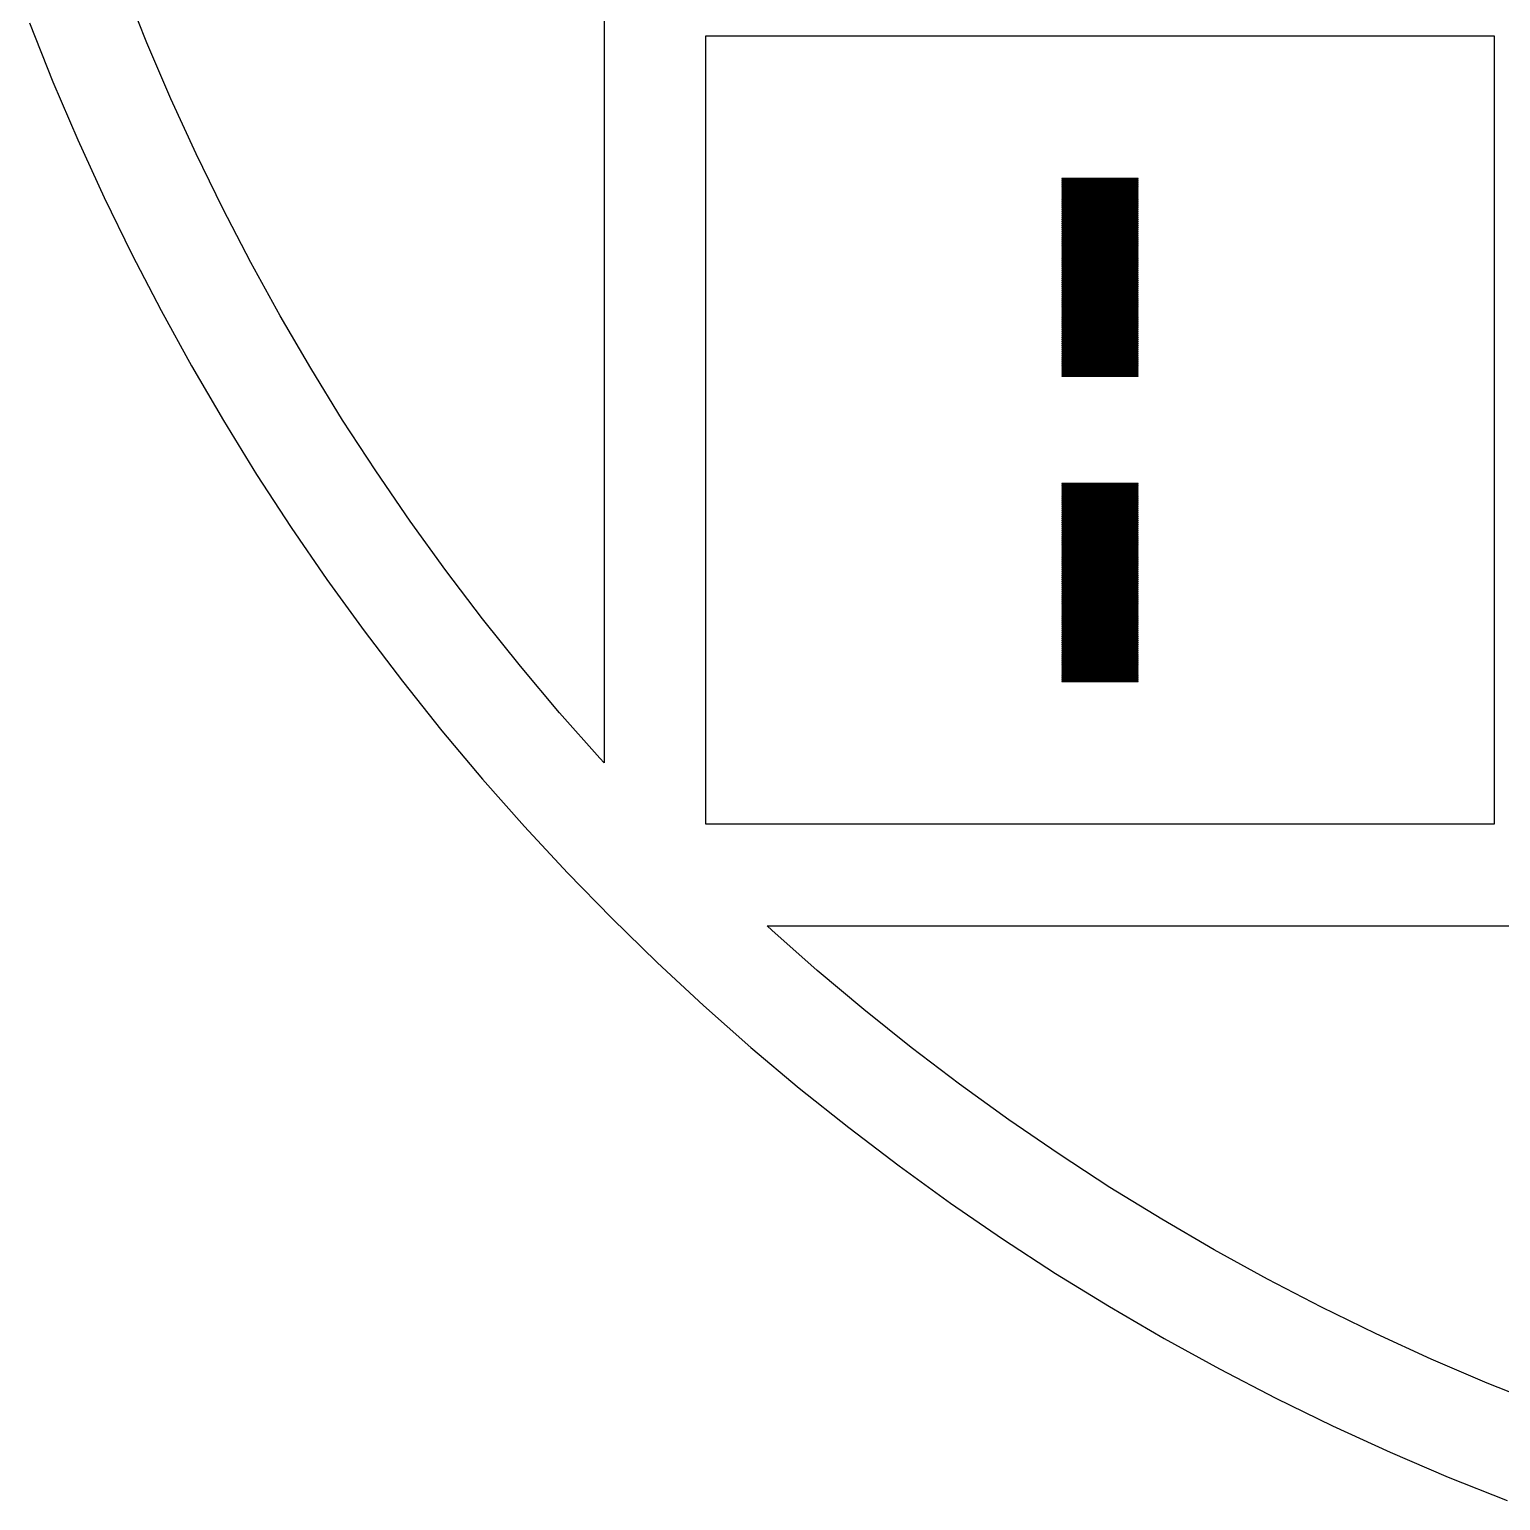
# Model space of a CAD drawing. Extents: x -18 to 83, y -18 to 83.
# Drawn here: x -15.05 to 13.88, y -15.05 to 13.88 of the extents above; entities that cross this region are included whole.
import ezdxf

# ---------------------------------------------------------------- set-up
doc = ezdxf.new("R2010")
doc.units = 0

msp = doc.modelspace()

# ---------------------------------------------------------------- linework, layer by layer
for p, q in [((-3.75, 65.0457), (-3.75, -0.54568)), ((-12.7429, 13.6133), (-13.1867, 14.7231)), ((-15.0527, 14.0033), (-14.5907, 12.8479)), ((-12.272, 12.5147), (-12.7429, 13.6133)), ((-1.75, -1.75), (-1.75, 13.75)), ((-1.75, 13.75), (13.75, 13.75)), ((13.75, 13.75), (13.75, -1.75)), ((-14.5907, 12.8479), (-14.1004, 11.7043)), ((-11.7743, 11.4281), (-12.272, 12.5147)), ((-14.1004, 11.7043), (-13.5822, 10.573)), ((-11.25, 10.3539), (-11.7743, 11.4281)), ((6.75, 10.945), (5.25, 10.945)), ((5.25, 10.945), (5.25, 10.935)), ((5.25, 10.935), (6.75, 10.935)), ((6.75, 10.905), (5.25, 10.905)), ((5.25, 10.905), (5.25, 10.895)), ((5.25, 10.895), (6.75, 10.895)), ((6.75, 10.865), (5.25, 10.865)), ((5.25, 10.865), (5.25, 10.855)), ((5.25, 10.855), (6.75, 10.855)), ((6.75, 10.825), (5.25, 10.825)), ((5.25, 10.825), (5.25, 10.815)), ((5.25, 10.815), (6.75, 10.815)), ((6.75, 10.785), (5.25, 10.785)), ((5.25, 10.785), (5.25, 10.775)), ((5.25, 10.775), (6.75, 10.775)), ((6.75, 10.745), (5.25, 10.745)), ((5.25, 10.745), (5.25, 10.735)), ((5.25, 10.735), (6.75, 10.735)), ((6.75, 10.705), (5.25, 10.705)), ((5.25, 10.705), (5.25, 10.695)), ((6.75, 10.935), (6.75, 10.945)), ((6.75, 10.895), (6.75, 10.905)), ((6.75, 10.855), (6.75, 10.865)), ((6.75, 10.815), (6.75, 10.825)), ((6.75, 10.775), (6.75, 10.785)), ((6.75, 10.735), (6.75, 10.745)), ((6.75, 10.695), (6.75, 10.705)), ((-13.5822, 10.573), (-13.0365, 9.4547)), ((5.25, 10.695), (6.75, 10.695)), ((6.75, 10.665), (5.25, 10.665)), ((5.25, 10.665), (5.25, 10.655)), ((5.25, 10.655), (6.75, 10.655)), ((6.75, 10.625), (5.25, 10.625)), ((5.25, 10.625), (5.25, 10.615)), ((5.25, 10.615), (6.75, 10.615)), ((6.75, 10.585), (5.25, 10.585)), ((5.25, 10.585), (5.25, 10.575)), ((5.25, 10.575), (6.75, 10.575)), ((6.75, 10.545), (5.25, 10.545)), ((5.25, 10.545), (5.25, 10.535)), ((5.25, 10.535), (6.75, 10.535)), ((6.75, 10.505), (5.25, 10.505)), ((5.25, 10.505), (5.25, 10.495)), ((5.25, 10.495), (6.75, 10.495)), ((6.75, 10.465), (5.25, 10.465)), ((5.25, 10.465), (5.25, 10.455)), ((5.25, 10.455), (6.75, 10.455)), ((6.75, 10.425), (5.25, 10.425)), ((5.25, 10.425), (5.25, 10.415)), ((5.25, 10.415), (6.75, 10.415)), ((6.75, 10.655), (6.75, 10.665)), ((6.75, 10.615), (6.75, 10.625)), ((6.75, 10.575), (6.75, 10.585)), ((6.75, 10.535), (6.75, 10.545)), ((6.75, 10.495), (6.75, 10.505)), ((6.75, 10.455), (6.75, 10.465)), ((6.75, 10.415), (6.75, 10.425)), ((-10.6996, 9.29297), (-11.25, 10.3539)), ((6.75, 10.385), (5.25, 10.385)), ((5.25, 10.385), (5.25, 10.375)), ((5.25, 10.375), (6.75, 10.375)), ((6.75, 10.345), (5.25, 10.345)), ((5.25, 10.345), (5.25, 10.335)), ((5.25, 10.335), (6.75, 10.335)), ((6.75, 10.305), (5.25, 10.305)), ((5.25, 10.305), (5.25, 10.295)), ((5.25, 10.295), (6.75, 10.295)), ((6.75, 10.265), (5.25, 10.265)), ((5.25, 10.265), (5.25, 10.255)), ((5.25, 10.255), (6.75, 10.255)), ((6.75, 10.225), (5.25, 10.225)), ((5.25, 10.225), (5.25, 10.215)), ((5.25, 10.215), (6.75, 10.215)), ((6.75, 10.185), (5.25, 10.185)), ((5.25, 10.185), (5.25, 10.175)), ((5.25, 10.175), (6.75, 10.175)), ((6.75, 10.145), (5.25, 10.145)), ((5.25, 10.145), (5.25, 10.135)), ((5.25, 10.135), (6.75, 10.135)), ((6.75, 10.375), (6.75, 10.385)), ((6.75, 10.335), (6.75, 10.345)), ((6.75, 10.295), (6.75, 10.305)), ((6.75, 10.255), (6.75, 10.265)), ((6.75, 10.215), (6.75, 10.225)), ((6.75, 10.175), (6.75, 10.185)), ((6.75, 10.135), (6.75, 10.145)), ((6.75, 10.105), (5.25, 10.105)), ((5.25, 10.105), (5.25, 10.095)), ((5.25, 10.095), (6.75, 10.095)), ((6.75, 10.065), (5.25, 10.065)), ((5.25, 10.065), (5.25, 10.055)), ((5.25, 10.055), (6.75, 10.055)), ((6.75, 10.025), (5.25, 10.025)), ((5.25, 10.025), (5.25, 10.015)), ((5.25, 10.015), (6.75, 10.015)), ((6.75, 9.98499), (5.25, 9.98499)), ((5.25, 9.98499), (5.25, 9.97499)), ((5.25, 9.97499), (6.75, 9.97499)), ((6.75, 9.94499), (5.25, 9.94499)), ((5.25, 9.94499), (5.25, 9.935)), ((5.25, 9.935), (6.75, 9.935)), ((6.75, 9.905), (5.25, 9.905)), ((5.25, 9.905), (5.25, 9.89499)), ((5.25, 9.89499), (6.75, 9.89499)), ((6.75, 9.86499), (5.25, 9.86499)), ((5.25, 9.86499), (5.25, 9.855)), ((5.25, 9.855), (6.75, 9.855)), ((6.75, 10.095), (6.75, 10.105)), ((6.75, 10.055), (6.75, 10.065)), ((6.75, 10.015), (6.75, 10.025)), ((6.75, 9.97499), (6.75, 9.98499)), ((6.75, 9.935), (6.75, 9.94499)), ((6.75, 9.89499), (6.75, 9.905)), ((6.75, 9.855), (6.75, 9.86499)), ((6.75, 9.825), (5.25, 9.825)), ((5.25, 9.825), (5.25, 9.81499)), ((5.25, 9.81499), (6.75, 9.81499)), ((6.75, 9.78499), (5.25, 9.78499)), ((5.25, 9.78499), (5.25, 9.77499)), ((5.25, 9.77499), (6.75, 9.77499)), ((6.75, 9.745), (5.25, 9.745)), ((5.25, 9.745), (5.25, 9.73499)), ((5.25, 9.73499), (6.75, 9.73499)), ((6.75, 9.70499), (5.25, 9.70499)), ((5.25, 9.70499), (5.25, 9.69499)), ((5.25, 9.69499), (6.75, 9.69499)), ((6.75, 9.66499), (5.25, 9.66499)), ((5.25, 9.66499), (5.25, 9.655)), ((5.25, 9.655), (6.75, 9.655)), ((6.75, 9.625), (5.25, 9.625)), ((5.25, 9.625), (5.25, 9.61499)), ((5.25, 9.61499), (6.75, 9.61499)), ((6.75, 9.58499), (5.25, 9.58499)), ((5.25, 9.58499), (5.25, 9.575)), ((5.25, 9.575), (6.75, 9.575)), ((6.75, 9.81499), (6.75, 9.825)), ((6.75, 9.77499), (6.75, 9.78499)), ((6.75, 9.73499), (6.75, 9.745)), ((6.75, 9.69499), (6.75, 9.70499)), ((6.75, 9.655), (6.75, 9.66499)), ((6.75, 9.61499), (6.75, 9.625)), ((6.75, 9.575), (6.75, 9.58499)), ((-13.0365, 9.4547), (-12.4634, 8.35017)), ((-10.1232, 8.24585), (-10.6996, 9.29297)), ((6.75, 9.545), (5.25, 9.545)), ((5.25, 9.545), (5.25, 9.53499)), ((5.25, 9.53499), (6.75, 9.53499)), ((6.75, 9.50499), (5.25, 9.50499)), ((5.25, 9.50499), (5.25, 9.495)), ((5.25, 9.495), (6.75, 9.495)), ((6.75, 9.465), (5.25, 9.465)), ((5.25, 9.465), (5.25, 9.45499)), ((5.25, 9.45499), (6.75, 9.45499)), ((6.75, 9.42499), (5.25, 9.42499)), ((5.25, 9.42499), (5.25, 9.41499)), ((5.25, 9.41499), (6.75, 9.41499)), ((6.75, 9.38499), (5.25, 9.38499)), ((5.25, 9.38499), (5.25, 9.375)), ((5.25, 9.375), (6.75, 9.375)), ((6.75, 9.34499), (5.25, 9.34499)), ((5.25, 9.34499), (5.25, 9.33499)), ((5.25, 9.33499), (6.75, 9.33499)), ((6.75, 9.30499), (5.25, 9.30499)), ((5.25, 9.30499), (5.25, 9.295)), ((5.25, 9.295), (6.75, 9.295)), ((6.75, 9.265), (5.25, 9.265)), ((5.25, 9.265), (5.25, 9.25499)), ((6.75, 9.53499), (6.75, 9.545)), ((6.75, 9.495), (6.75, 9.50499)), ((6.75, 9.45499), (6.75, 9.465)), ((6.75, 9.41499), (6.75, 9.42499)), ((6.75, 9.375), (6.75, 9.38499)), ((6.75, 9.33499), (6.75, 9.34499)), ((6.75, 9.295), (6.75, 9.30499)), ((6.75, 9.25499), (6.75, 9.265)), ((5.25, 9.25499), (6.75, 9.25499)), ((6.75, 9.22499), (5.25, 9.22499)), ((5.25, 9.22499), (5.25, 9.215)), ((5.25, 9.215), (6.75, 9.215)), ((6.75, 9.185), (5.25, 9.185)), ((5.25, 9.185), (5.25, 9.17499)), ((5.25, 9.17499), (6.75, 9.17499)), ((6.75, 9.14499), (5.25, 9.14499)), ((5.25, 9.14499), (5.25, 9.13499)), ((5.25, 9.13499), (6.75, 9.13499)), ((6.75, 9.105), (5.25, 9.105)), ((5.25, 9.105), (5.25, 9.09499)), ((5.25, 9.09499), (6.75, 9.09499)), ((6.75, 9.06499), (5.25, 9.06499)), ((5.25, 9.06499), (5.25, 9.05499)), ((5.25, 9.05499), (6.75, 9.05499)), ((6.75, 9.02499), (5.25, 9.02499)), ((5.25, 9.02499), (5.25, 9.015)), ((5.25, 9.015), (6.75, 9.015)), ((6.75, 8.985), (5.25, 8.985)), ((5.25, 8.985), (5.25, 8.97501)), ((5.25, 8.97501), (6.75, 8.97501)), ((6.75, 9.215), (6.75, 9.22499)), ((6.75, 9.17499), (6.75, 9.185)), ((6.75, 9.13499), (6.75, 9.14499)), ((6.75, 9.09499), (6.75, 9.105)), ((6.75, 9.05499), (6.75, 9.06499)), ((6.75, 9.015), (6.75, 9.02499)), ((6.75, 8.97501), (6.75, 8.985)), ((6.75, 8.94501), (5.25, 8.94501)), ((5.25, 8.94501), (5.25, 8.93501)), ((5.25, 8.93501), (6.75, 8.93501)), ((6.75, 8.90501), (5.25, 8.90501)), ((5.25, 8.90501), (5.25, 8.895)), ((5.25, 8.895), (6.75, 8.895)), ((6.75, 8.86501), (5.25, 8.86501)), ((5.25, 8.86501), (5.25, 8.85501)), ((5.25, 8.85501), (6.75, 8.85501)), ((6.75, 8.82501), (5.25, 8.82501)), ((5.25, 8.82501), (5.25, 8.815)), ((5.25, 8.815), (6.75, 8.815)), ((6.75, 8.785), (5.25, 8.785)), ((5.25, 8.785), (5.25, 8.77501)), ((5.25, 8.77501), (6.75, 8.77501)), ((6.75, 8.74501), (5.25, 8.74501)), ((5.25, 8.74501), (5.25, 8.735)), ((5.25, 8.735), (6.75, 8.735)), ((6.75, 8.705), (5.25, 8.705)), ((5.25, 8.705), (5.25, 8.69501)), ((5.25, 8.69501), (6.75, 8.69501)), ((6.75, 8.93501), (6.75, 8.94501)), ((6.75, 8.895), (6.75, 8.90501)), ((6.75, 8.85501), (6.75, 8.86501)), ((6.75, 8.815), (6.75, 8.82501)), ((6.75, 8.77501), (6.75, 8.785)), ((6.75, 8.735), (6.75, 8.74501)), ((6.75, 8.69501), (6.75, 8.705)), ((6.75, 8.66501), (5.25, 8.66501)), ((5.25, 8.66501), (5.25, 8.65501)), ((5.25, 8.65501), (6.75, 8.65501)), ((6.75, 8.625), (5.25, 8.625)), ((5.25, 8.625), (5.25, 8.61501)), ((5.25, 8.61501), (6.75, 8.61501)), ((6.75, 8.58501), (5.25, 8.58501)), ((5.25, 8.58501), (5.25, 8.57501)), ((5.25, 8.57501), (6.75, 8.57501)), ((6.75, 8.54501), (5.25, 8.54501)), ((5.25, 8.54501), (5.25, 8.535)), ((5.25, 8.535), (6.75, 8.535)), ((6.75, 8.505), (5.25, 8.505)), ((5.25, 8.505), (5.25, 8.49501)), ((5.25, 8.49501), (6.75, 8.49501)), ((6.75, 8.46501), (5.25, 8.46501)), ((5.25, 8.46501), (5.25, 8.455)), ((5.25, 8.455), (6.75, 8.455)), ((6.75, 8.425), (5.25, 8.425)), ((5.25, 8.425), (5.25, 8.41501)), ((5.25, 8.41501), (6.75, 8.41501)), ((6.75, 8.65501), (6.75, 8.66501)), ((6.75, 8.61501), (6.75, 8.625)), ((6.75, 8.57501), (6.75, 8.58501)), ((6.75, 8.535), (6.75, 8.54501)), ((6.75, 8.49501), (6.75, 8.505)), ((6.75, 8.455), (6.75, 8.46501)), ((6.75, 8.41501), (6.75, 8.425)), ((-12.4634, 8.35017), (-11.8634, 7.26006)), ((-9.52138, 7.2132), (-10.1232, 8.24585)), ((6.75, 8.38501), (5.25, 8.38501)), ((5.25, 8.38501), (5.25, 8.375)), ((5.25, 8.375), (6.75, 8.375)), ((6.75, 8.345), (5.25, 8.345)), ((5.25, 8.345), (5.25, 8.33501)), ((5.25, 8.33501), (6.75, 8.33501)), ((6.75, 8.30501), (5.25, 8.30501)), ((5.25, 8.30501), (5.25, 8.29501)), ((5.25, 8.29501), (6.75, 8.29501)), ((6.75, 8.26501), (5.25, 8.26501)), ((5.25, 8.26501), (5.25, 8.255)), ((5.25, 8.255), (6.75, 8.255)), ((6.75, 8.22501), (5.25, 8.22501)), ((5.25, 8.22501), (5.25, 8.21501)), ((5.25, 8.21501), (6.75, 8.21501)), ((6.75, 8.18501), (5.25, 8.18501)), ((5.25, 8.18501), (5.25, 8.175)), ((5.25, 8.175), (6.75, 8.175)), ((6.75, 8.145), (5.25, 8.145)), ((5.25, 8.145), (5.25, 8.13501)), ((5.25, 8.13501), (6.75, 8.13501)), ((6.75, 8.10501), (5.25, 8.10501)), ((5.25, 8.10501), (5.25, 8.095)), ((6.75, 8.375), (6.75, 8.38501)), ((6.75, 8.33501), (6.75, 8.345)), ((6.75, 8.29501), (6.75, 8.30501)), ((6.75, 8.255), (6.75, 8.26501)), ((6.75, 8.21501), (6.75, 8.22501)), ((6.75, 8.175), (6.75, 8.18501)), ((6.75, 8.13501), (6.75, 8.145)), ((6.75, 8.095), (6.75, 8.10501)), ((5.25, 8.095), (6.75, 8.095)), ((6.75, 8.065), (5.25, 8.065)), ((5.25, 8.065), (5.25, 8.05501)), ((5.25, 8.05501), (6.75, 8.05501)), ((6.75, 8.02501), (5.25, 8.02501)), ((5.25, 8.02501), (5.25, 8.01501)), ((5.25, 8.01501), (6.75, 8.01501)), ((6.75, 7.985), (5.25, 7.985)), ((5.25, 7.985), (5.25, 7.97501)), ((5.25, 7.97501), (6.75, 7.97501)), ((6.75, 7.94501), (5.25, 7.94501)), ((5.25, 7.94501), (5.25, 7.93501)), ((5.25, 7.93501), (6.75, 7.93501)), ((6.75, 7.90501), (5.25, 7.90501)), ((5.25, 7.90501), (5.25, 7.895)), ((5.25, 7.895), (6.75, 7.895)), ((6.75, 7.86501), (5.25, 7.86501)), ((5.25, 7.86501), (5.25, 7.85501)), ((5.25, 7.85501), (6.75, 7.85501)), ((6.75, 7.82501), (5.25, 7.82501)), ((5.25, 7.82501), (5.25, 7.815)), ((5.25, 7.815), (6.75, 7.815)), ((6.75, 8.05501), (6.75, 8.065)), ((6.75, 8.01501), (6.75, 8.02501)), ((6.75, 7.97501), (6.75, 7.985)), ((6.75, 7.93501), (6.75, 7.94501)), ((6.75, 7.895), (6.75, 7.90501)), ((6.75, 7.85501), (6.75, 7.86501)), ((6.75, 7.815), (6.75, 7.82501)), ((6.75, 7.785), (5.25, 7.785)), ((5.25, 7.785), (5.25, 7.77501)), ((5.25, 7.77501), (6.75, 7.77501)), ((6.75, 7.74501), (5.25, 7.74501)), ((5.25, 7.74501), (5.25, 7.735)), ((5.25, 7.735), (6.75, 7.735)), ((6.75, 7.705), (5.25, 7.705)), ((5.25, 7.705), (5.25, 7.69501)), ((5.25, 7.69501), (6.75, 7.69501)), ((6.75, 7.66501), (5.25, 7.66501)), ((5.25, 7.66501), (5.25, 7.65501)), ((5.25, 7.65501), (6.75, 7.65501)), ((6.75, 7.625), (5.25, 7.625)), ((5.25, 7.625), (5.25, 7.61501)), ((5.25, 7.61501), (6.75, 7.61501)), ((6.75, 7.58501), (5.25, 7.58501)), ((5.25, 7.58501), (5.25, 7.57501)), ((5.25, 7.57501), (6.75, 7.57501)), ((6.75, 7.54501), (5.25, 7.54501)), ((5.25, 7.54501), (5.25, 7.535)), ((5.25, 7.535), (6.75, 7.535)), ((6.75, 7.77501), (6.75, 7.785)), ((6.75, 7.735), (6.75, 7.74501)), ((6.75, 7.69501), (6.75, 7.705)), ((6.75, 7.65501), (6.75, 7.66501)), ((6.75, 7.61501), (6.75, 7.625)), ((6.75, 7.57501), (6.75, 7.58501)), ((6.75, 7.535), (6.75, 7.54501)), ((-11.8634, 7.26006), (-11.2368, 6.18498)), ((6.75, 7.505), (5.25, 7.505)), ((5.25, 7.505), (5.25, 7.49501)), ((5.25, 7.49501), (6.75, 7.49501)), ((6.75, 7.46501), (5.25, 7.46501)), ((5.25, 7.46501), (5.25, 7.455)), ((5.25, 7.455), (6.75, 7.455)), ((6.75, 7.425), (5.25, 7.425)), ((5.25, 7.425), (5.25, 7.41501)), ((5.25, 7.41501), (6.75, 7.41501)), ((6.75, 7.38501), (5.25, 7.38501)), ((5.25, 7.38501), (5.25, 7.375)), ((5.25, 7.375), (6.75, 7.375)), ((6.75, 7.345), (5.25, 7.345)), ((5.25, 7.345), (5.25, 7.33501)), ((5.25, 7.33501), (6.75, 7.33501)), ((6.75, 7.30501), (5.25, 7.30501)), ((5.25, 7.30501), (5.25, 7.29501)), ((5.25, 7.29501), (6.75, 7.29501)), ((6.75, 7.26501), (5.25, 7.26501)), ((5.25, 7.26501), (5.25, 7.255)), ((5.25, 7.255), (6.75, 7.255)), ((6.75, 7.49501), (6.75, 7.505)), ((6.75, 7.455), (6.75, 7.46501)), ((6.75, 7.41501), (6.75, 7.425)), ((6.75, 7.375), (6.75, 7.38501)), ((6.75, 7.33501), (6.75, 7.345)), ((6.75, 7.29501), (6.75, 7.30501)), ((6.75, 7.255), (6.75, 7.26501)), ((-8.89436, 6.1956), (-9.52138, 7.2132)), ((6.75, 7.22501), (5.25, 7.22501)), ((5.25, 7.22501), (5.25, 7.21501)), ((5.25, 7.21501), (6.75, 7.21501)), ((6.75, 7.18501), (5.25, 7.18501)), ((5.25, 7.18501), (5.25, 7.175)), ((5.25, 7.175), (6.75, 7.175)), ((6.75, 7.145), (5.25, 7.145)), ((5.25, 7.145), (5.25, 7.13501)), ((5.25, 7.13501), (6.75, 7.13501)), ((6.75, 7.10501), (5.25, 7.10501)), ((5.25, 7.10501), (5.25, 7.095)), ((5.25, 7.095), (6.75, 7.095)), ((6.75, 7.065), (5.25, 7.065)), ((5.25, 7.065), (5.25, 7.05501)), ((5.25, 7.05501), (6.75, 7.05501)), ((6.75, 7.21501), (6.75, 7.22501)), ((6.75, 7.175), (6.75, 7.18501)), ((6.75, 7.13501), (6.75, 7.145)), ((6.75, 7.095), (6.75, 7.10501)), ((6.75, 7.05501), (6.75, 7.065)), ((-11.2368, 6.18498), (-10.5841, 5.12561)), ((-8.24257, 5.19373), (-8.89436, 6.1956)), ((-10.5841, 5.12561), (-9.9055, 4.08258)), ((-7.56638, 4.20813), (-8.24257, 5.19373)), ((6.75, 4.94499), (5.25, 4.94499)), ((5.25, 4.94499), (5.25, 4.935)), ((5.25, 4.935), (6.75, 4.935)), ((6.75, 4.935), (6.75, 4.94499)), ((6.75, 4.905), (5.25, 4.905)), ((5.25, 4.905), (5.25, 4.89499)), ((5.25, 4.89499), (6.75, 4.89499)), ((6.75, 4.86499), (5.25, 4.86499)), ((5.25, 4.86499), (5.25, 4.855)), ((5.25, 4.855), (6.75, 4.855)), ((6.75, 4.825), (5.25, 4.825)), ((5.25, 4.825), (5.25, 4.81499)), ((5.25, 4.81499), (6.75, 4.81499)), ((6.75, 4.78499), (5.25, 4.78499)), ((5.25, 4.78499), (5.25, 4.77499)), ((5.25, 4.77499), (6.75, 4.77499)), ((6.75, 4.745), (5.25, 4.745)), ((5.25, 4.745), (5.25, 4.73499)), ((5.25, 4.73499), (6.75, 4.73499)), ((6.75, 4.70499), (5.25, 4.70499)), ((5.25, 4.70499), (5.25, 4.69499)), ((5.25, 4.69499), (6.75, 4.69499)), ((6.75, 4.66499), (5.25, 4.66499)), ((5.25, 4.66499), (5.25, 4.655)), ((5.25, 4.655), (6.75, 4.655)), ((6.75, 4.89499), (6.75, 4.905)), ((6.75, 4.855), (6.75, 4.86499)), ((6.75, 4.81499), (6.75, 4.825)), ((6.75, 4.77499), (6.75, 4.78499)), ((6.75, 4.73499), (6.75, 4.745)), ((6.75, 4.69499), (6.75, 4.70499)), ((6.75, 4.655), (6.75, 4.66499)), ((6.75, 4.625), (5.25, 4.625)), ((5.25, 4.625), (5.25, 4.61499)), ((5.25, 4.61499), (6.75, 4.61499)), ((6.75, 4.58499), (5.25, 4.58499)), ((5.25, 4.58499), (5.25, 4.575)), ((5.25, 4.575), (6.75, 4.575)), ((6.75, 4.545), (5.25, 4.545)), ((5.25, 4.545), (5.25, 4.53499)), ((5.25, 4.53499), (6.75, 4.53499)), ((6.75, 4.50499), (5.25, 4.50499)), ((5.25, 4.50499), (5.25, 4.495)), ((5.25, 4.495), (6.75, 4.495)), ((6.75, 4.465), (5.25, 4.465)), ((5.25, 4.465), (5.25, 4.45499)), ((5.25, 4.45499), (6.75, 4.45499)), ((6.75, 4.42499), (5.25, 4.42499)), ((5.25, 4.42499), (5.25, 4.41499)), ((5.25, 4.41499), (6.75, 4.41499)), ((6.75, 4.38499), (5.25, 4.38499)), ((5.25, 4.38499), (5.25, 4.375)), ((5.25, 4.375), (6.75, 4.375)), ((6.75, 4.34499), (5.25, 4.34499)), ((5.25, 4.34499), (5.25, 4.33499)), ((6.75, 4.61499), (6.75, 4.625)), ((6.75, 4.575), (6.75, 4.58499)), ((6.75, 4.53499), (6.75, 4.545)), ((6.75, 4.495), (6.75, 4.50499)), ((6.75, 4.45499), (6.75, 4.465)), ((6.75, 4.41499), (6.75, 4.42499)), ((6.75, 4.375), (6.75, 4.38499)), ((6.75, 4.33499), (6.75, 4.34499)), ((-9.9055, 4.08258), (-9.20154, 3.05652)), ((-6.8662, 3.23944), (-7.56638, 4.20813)), ((5.25, 4.33499), (6.75, 4.33499)), ((6.75, 4.30499), (5.25, 4.30499)), ((5.25, 4.30499), (5.25, 4.295)), ((5.25, 4.295), (6.75, 4.295)), ((6.75, 4.265), (5.25, 4.265)), ((5.25, 4.265), (5.25, 4.25499)), ((5.25, 4.25499), (6.75, 4.25499)), ((6.75, 4.22499), (5.25, 4.22499)), ((5.25, 4.22499), (5.25, 4.215)), ((5.25, 4.215), (6.75, 4.215)), ((6.75, 4.185), (5.25, 4.185)), ((5.25, 4.185), (5.25, 4.17499)), ((5.25, 4.17499), (6.75, 4.17499)), ((6.75, 4.14499), (5.25, 4.14499)), ((5.25, 4.14499), (5.25, 4.13499)), ((5.25, 4.13499), (6.75, 4.13499)), ((6.75, 4.105), (5.25, 4.105)), ((5.25, 4.105), (5.25, 4.09499)), ((5.25, 4.09499), (6.75, 4.09499)), ((6.75, 4.06499), (5.25, 4.06499)), ((5.25, 4.06499), (5.25, 4.05499)), ((5.25, 4.05499), (6.75, 4.05499)), ((6.75, 4.295), (6.75, 4.30499)), ((6.75, 4.25499), (6.75, 4.265)), ((6.75, 4.215), (6.75, 4.22499)), ((6.75, 4.17499), (6.75, 4.185)), ((6.75, 4.13499), (6.75, 4.14499)), ((6.75, 4.09499), (6.75, 4.105)), ((6.75, 4.05499), (6.75, 4.06499)), ((6.75, 4.02499), (5.25, 4.02499)), ((5.25, 4.02499), (5.25, 4.015)), ((5.25, 4.015), (6.75, 4.015)), ((6.75, 3.98499), (5.25, 3.98499)), ((5.25, 3.98499), (5.25, 3.97499)), ((5.25, 3.97499), (6.75, 3.97499)), ((6.75, 3.94499), (5.25, 3.94499)), ((5.25, 3.94499), (5.25, 3.935)), ((5.25, 3.935), (6.75, 3.935)), ((6.75, 3.905), (5.25, 3.905)), ((5.25, 3.905), (5.25, 3.89499)), ((5.25, 3.89499), (6.75, 3.89499)), ((6.75, 3.86499), (5.25, 3.86499)), ((5.25, 3.86499), (5.25, 3.855)), ((5.25, 3.855), (6.75, 3.855)), ((6.75, 3.825), (5.25, 3.825)), ((5.25, 3.825), (5.25, 3.81499)), ((5.25, 3.81499), (6.75, 3.81499)), ((6.75, 3.78499), (5.25, 3.78499)), ((5.25, 3.78499), (5.25, 3.77499)), ((5.25, 3.77499), (6.75, 3.77499)), ((6.75, 4.015), (6.75, 4.02499)), ((6.75, 3.97499), (6.75, 3.98499)), ((6.75, 3.935), (6.75, 3.94499)), ((6.75, 3.89499), (6.75, 3.905)), ((6.75, 3.855), (6.75, 3.86499)), ((6.75, 3.81499), (6.75, 3.825)), ((6.75, 3.77499), (6.75, 3.78499)), ((6.75, 3.745), (5.25, 3.745)), ((5.25, 3.745), (5.25, 3.73499)), ((5.25, 3.73499), (6.75, 3.73499)), ((6.75, 3.70499), (5.25, 3.70499)), ((5.25, 3.70499), (5.25, 3.69499)), ((5.25, 3.69499), (6.75, 3.69499)), ((6.75, 3.66499), (5.25, 3.66499)), ((5.25, 3.66499), (5.25, 3.655)), ((5.25, 3.655), (6.75, 3.655)), ((6.75, 3.625), (5.25, 3.625)), ((5.25, 3.625), (5.25, 3.61499)), ((5.25, 3.61499), (6.75, 3.61499)), ((6.75, 3.58499), (5.25, 3.58499)), ((5.25, 3.58499), (5.25, 3.575)), ((5.25, 3.575), (6.75, 3.575)), ((6.75, 3.545), (5.25, 3.545)), ((5.25, 3.545), (5.25, 3.53499)), ((5.25, 3.53499), (6.75, 3.53499)), ((6.75, 3.50499), (5.25, 3.50499)), ((5.25, 3.50499), (5.25, 3.495)), ((5.25, 3.495), (6.75, 3.495)), ((6.75, 3.73499), (6.75, 3.745)), ((6.75, 3.69499), (6.75, 3.70499)), ((6.75, 3.655), (6.75, 3.66499)), ((6.75, 3.61499), (6.75, 3.625)), ((6.75, 3.575), (6.75, 3.58499)), ((6.75, 3.53499), (6.75, 3.545)), ((6.75, 3.495), (6.75, 3.50499)), ((-6.14246, 2.28821), (-6.8662, 3.23944)), ((6.75, 3.465), (5.25, 3.465)), ((5.25, 3.465), (5.25, 3.45499)), ((5.25, 3.45499), (6.75, 3.45499)), ((6.75, 3.42499), (5.25, 3.42499)), ((5.25, 3.42499), (5.25, 3.41499)), ((5.25, 3.41499), (6.75, 3.41499)), ((6.75, 3.38499), (5.25, 3.38499)), ((5.25, 3.38499), (5.25, 3.375)), ((5.25, 3.375), (6.75, 3.375)), ((6.75, 3.34499), (5.25, 3.34499)), ((5.25, 3.34499), (5.25, 3.33499)), ((5.25, 3.33499), (6.75, 3.33499)), ((6.75, 3.30499), (5.25, 3.30499)), ((5.25, 3.30499), (5.25, 3.295)), ((5.25, 3.295), (6.75, 3.295)), ((6.75, 3.265), (5.25, 3.265)), ((5.25, 3.265), (5.25, 3.25499)), ((5.25, 3.25499), (6.75, 3.25499)), ((6.75, 3.22499), (5.25, 3.22499)), ((5.25, 3.22499), (5.25, 3.215)), ((5.25, 3.215), (6.75, 3.215)), ((6.75, 3.185), (5.25, 3.185)), ((5.25, 3.185), (5.25, 3.17499)), ((6.75, 3.45499), (6.75, 3.465)), ((6.75, 3.41499), (6.75, 3.42499)), ((6.75, 3.375), (6.75, 3.38499)), ((6.75, 3.33499), (6.75, 3.34499)), ((6.75, 3.295), (6.75, 3.30499)), ((6.75, 3.25499), (6.75, 3.265)), ((6.75, 3.215), (6.75, 3.22499)), ((6.75, 3.17499), (6.75, 3.185)), ((-9.20154, 3.05652), (-8.47261, 2.04803)), ((5.25, 3.17499), (6.75, 3.17499)), ((6.75, 3.14499), (5.25, 3.14499)), ((5.25, 3.14499), (5.25, 3.13499)), ((5.25, 3.13499), (6.75, 3.13499)), ((6.75, 3.105), (5.25, 3.105)), ((5.25, 3.105), (5.25, 3.09499)), ((5.25, 3.09499), (6.75, 3.09499)), ((6.75, 3.06499), (5.25, 3.06499)), ((5.25, 3.06499), (5.25, 3.05499)), ((5.25, 3.05499), (6.75, 3.05499)), ((6.75, 3.02499), (5.25, 3.02499)), ((5.25, 3.02499), (5.25, 3.015)), ((5.25, 3.015), (6.75, 3.015)), ((6.75, 2.985), (5.25, 2.985)), ((5.25, 2.985), (5.25, 2.97501)), ((5.25, 2.97501), (6.75, 2.97501)), ((6.75, 2.94501), (5.25, 2.94501)), ((5.25, 2.94501), (5.25, 2.93501)), ((5.25, 2.93501), (6.75, 2.93501)), ((6.75, 2.90501), (5.25, 2.90501)), ((5.25, 2.90501), (5.25, 2.895)), ((5.25, 2.895), (6.75, 2.895)), ((6.75, 3.13499), (6.75, 3.14499)), ((6.75, 3.09499), (6.75, 3.105)), ((6.75, 3.05499), (6.75, 3.06499)), ((6.75, 3.015), (6.75, 3.02499)), ((6.75, 2.97501), (6.75, 2.985)), ((6.75, 2.93501), (6.75, 2.94501)), ((6.75, 2.895), (6.75, 2.90501)), ((6.75, 2.86501), (5.25, 2.86501)), ((5.25, 2.86501), (5.25, 2.85501)), ((5.25, 2.85501), (6.75, 2.85501)), ((6.75, 2.82501), (5.25, 2.82501)), ((5.25, 2.82501), (5.25, 2.815)), ((5.25, 2.815), (6.75, 2.815)), ((6.75, 2.785), (5.25, 2.785)), ((5.25, 2.785), (5.25, 2.77501)), ((5.25, 2.77501), (6.75, 2.77501)), ((6.75, 2.74501), (5.25, 2.74501)), ((5.25, 2.74501), (5.25, 2.735)), ((5.25, 2.735), (6.75, 2.735)), ((6.75, 2.705), (5.25, 2.705)), ((5.25, 2.705), (5.25, 2.69501)), ((5.25, 2.69501), (6.75, 2.69501)), ((6.75, 2.66501), (5.25, 2.66501)), ((5.25, 2.66501), (5.25, 2.65501)), ((5.25, 2.65501), (6.75, 2.65501)), ((6.75, 2.625), (5.25, 2.625)), ((5.25, 2.625), (5.25, 2.61501)), ((5.25, 2.61501), (6.75, 2.61501)), ((6.75, 2.85501), (6.75, 2.86501)), ((6.75, 2.815), (6.75, 2.82501)), ((6.75, 2.77501), (6.75, 2.785)), ((6.75, 2.735), (6.75, 2.74501)), ((6.75, 2.69501), (6.75, 2.705)), ((6.75, 2.65501), (6.75, 2.66501)), ((6.75, 2.61501), (6.75, 2.625)), ((6.75, 2.58501), (5.25, 2.58501)), ((5.25, 2.58501), (5.25, 2.57501)), ((5.25, 2.57501), (6.75, 2.57501)), ((6.75, 2.54501), (5.25, 2.54501)), ((5.25, 2.54501), (5.25, 2.535)), ((5.25, 2.535), (6.75, 2.535)), ((6.75, 2.505), (5.25, 2.505)), ((5.25, 2.505), (5.25, 2.49501)), ((5.25, 2.49501), (6.75, 2.49501)), ((6.75, 2.46501), (5.25, 2.46501)), ((5.25, 2.46501), (5.25, 2.455)), ((5.25, 2.455), (6.75, 2.455)), ((6.75, 2.425), (5.25, 2.425)), ((5.25, 2.425), (5.25, 2.41501)), ((5.25, 2.41501), (6.75, 2.41501)), ((6.75, 2.38501), (5.25, 2.38501)), ((5.25, 2.38501), (5.25, 2.375)), ((5.25, 2.375), (6.75, 2.375)), ((6.75, 2.345), (5.25, 2.345)), ((5.25, 2.345), (5.25, 2.33501)), ((5.25, 2.33501), (6.75, 2.33501)), ((6.75, 2.57501), (6.75, 2.58501)), ((6.75, 2.535), (6.75, 2.54501)), ((6.75, 2.49501), (6.75, 2.505)), ((6.75, 2.455), (6.75, 2.46501)), ((6.75, 2.41501), (6.75, 2.425)), ((6.75, 2.375), (6.75, 2.38501)), ((6.75, 2.33501), (6.75, 2.345)), ((-8.47261, 2.04803), (-7.71916, 1.05775)), ((-5.3956, 1.35504), (-6.14246, 2.28821)), ((6.75, 2.30501), (5.25, 2.30501)), ((5.25, 2.30501), (5.25, 2.29501)), ((5.25, 2.29501), (6.75, 2.29501)), ((6.75, 2.26501), (5.25, 2.26501)), ((5.25, 2.26501), (5.25, 2.255)), ((5.25, 2.255), (6.75, 2.255)), ((6.75, 2.22501), (5.25, 2.22501)), ((5.25, 2.22501), (5.25, 2.21501)), ((5.25, 2.21501), (6.75, 2.21501)), ((6.75, 2.18501), (5.25, 2.18501)), ((5.25, 2.18501), (5.25, 2.175)), ((5.25, 2.175), (6.75, 2.175)), ((6.75, 2.145), (5.25, 2.145)), ((5.25, 2.145), (5.25, 2.13501)), ((5.25, 2.13501), (6.75, 2.13501)), ((6.75, 2.10501), (5.25, 2.10501)), ((5.25, 2.10501), (5.25, 2.095)), ((5.25, 2.095), (6.75, 2.095)), ((6.75, 2.065), (5.25, 2.065)), ((5.25, 2.065), (5.25, 2.05501)), ((5.25, 2.05501), (6.75, 2.05501)), ((6.75, 2.29501), (6.75, 2.30501)), ((6.75, 2.255), (6.75, 2.26501)), ((6.75, 2.21501), (6.75, 2.22501)), ((6.75, 2.175), (6.75, 2.18501)), ((6.75, 2.13501), (6.75, 2.145)), ((6.75, 2.095), (6.75, 2.10501)), ((6.75, 2.05501), (6.75, 2.065)), ((6.75, 2.02501), (5.25, 2.02501)), ((5.25, 2.02501), (5.25, 2.01501)), ((5.25, 2.01501), (6.75, 2.01501)), ((6.75, 1.985), (5.25, 1.985)), ((5.25, 1.985), (5.25, 1.97501)), ((5.25, 1.97501), (6.75, 1.97501)), ((6.75, 1.94501), (5.25, 1.94501)), ((5.25, 1.94501), (5.25, 1.93501)), ((5.25, 1.93501), (6.75, 1.93501)), ((6.75, 1.90501), (5.25, 1.90501)), ((5.25, 1.90501), (5.25, 1.895)), ((5.25, 1.895), (6.75, 1.895)), ((6.75, 1.86501), (5.25, 1.86501)), ((5.25, 1.86501), (5.25, 1.85501)), ((5.25, 1.85501), (6.75, 1.85501)), ((6.75, 1.82501), (5.25, 1.82501)), ((5.25, 1.82501), (5.25, 1.815)), ((5.25, 1.815), (6.75, 1.815)), ((6.75, 1.785), (5.25, 1.785)), ((5.25, 1.785), (5.25, 1.77501)), ((5.25, 1.77501), (6.75, 1.77501)), ((6.75, 1.74501), (5.25, 1.74501)), ((5.25, 1.74501), (5.25, 1.735)), ((6.75, 2.01501), (6.75, 2.02501)), ((6.75, 1.97501), (6.75, 1.985)), ((6.75, 1.93501), (6.75, 1.94501)), ((6.75, 1.895), (6.75, 1.90501)), ((6.75, 1.85501), (6.75, 1.86501)), ((6.75, 1.815), (6.75, 1.82501)), ((6.75, 1.77501), (6.75, 1.785)), ((6.75, 1.735), (6.75, 1.74501)), ((5.25, 1.735), (6.75, 1.735)), ((6.75, 1.705), (5.25, 1.705)), ((5.25, 1.705), (5.25, 1.69501)), ((5.25, 1.69501), (6.75, 1.69501)), ((6.75, 1.66501), (5.25, 1.66501)), ((5.25, 1.66501), (5.25, 1.65501)), ((5.25, 1.65501), (6.75, 1.65501)), ((6.75, 1.625), (5.25, 1.625)), ((5.25, 1.625), (5.25, 1.61501)), ((5.25, 1.61501), (6.75, 1.61501)), ((6.75, 1.58501), (5.25, 1.58501)), ((5.25, 1.58501), (5.25, 1.57501)), ((5.25, 1.57501), (6.75, 1.57501)), ((6.75, 1.54501), (5.25, 1.54501)), ((5.25, 1.54501), (5.25, 1.535)), ((5.25, 1.535), (6.75, 1.535)), ((6.75, 1.505), (5.25, 1.505)), ((5.25, 1.505), (5.25, 1.49501)), ((5.25, 1.49501), (6.75, 1.49501)), ((6.75, 1.46501), (5.25, 1.46501)), ((5.25, 1.46501), (5.25, 1.455)), ((5.25, 1.455), (6.75, 1.455)), ((6.75, 1.69501), (6.75, 1.705)), ((6.75, 1.65501), (6.75, 1.66501)), ((6.75, 1.61501), (6.75, 1.625)), ((6.75, 1.57501), (6.75, 1.58501)), ((6.75, 1.535), (6.75, 1.54501)), ((6.75, 1.49501), (6.75, 1.505)), ((6.75, 1.455), (6.75, 1.46501)), ((-4.62607, 0.44048), (-5.3956, 1.35504)), ((6.75, 1.425), (5.25, 1.425)), ((5.25, 1.425), (5.25, 1.41501)), ((5.25, 1.41501), (6.75, 1.41501)), ((6.75, 1.38501), (5.25, 1.38501)), ((5.25, 1.38501), (5.25, 1.375)), ((5.25, 1.375), (6.75, 1.375)), ((6.75, 1.345), (5.25, 1.345)), ((5.25, 1.345), (5.25, 1.33501)), ((5.25, 1.33501), (6.75, 1.33501)), ((6.75, 1.30501), (5.25, 1.30501)), ((5.25, 1.30501), (5.25, 1.29501)), ((5.25, 1.29501), (6.75, 1.29501)), ((6.75, 1.26501), (5.25, 1.26501)), ((5.25, 1.26501), (5.25, 1.255)), ((5.25, 1.255), (6.75, 1.255)), ((6.75, 1.22501), (5.25, 1.22501)), ((5.25, 1.22501), (5.25, 1.21501)), ((5.25, 1.21501), (6.75, 1.21501)), ((6.75, 1.18501), (5.25, 1.18501)), ((5.25, 1.18501), (5.25, 1.175)), ((5.25, 1.175), (6.75, 1.175)), ((6.75, 1.41501), (6.75, 1.425)), ((6.75, 1.375), (6.75, 1.38501)), ((6.75, 1.33501), (6.75, 1.345)), ((6.75, 1.29501), (6.75, 1.30501)), ((6.75, 1.255), (6.75, 1.26501)), ((6.75, 1.21501), (6.75, 1.22501)), ((6.75, 1.175), (6.75, 1.18501)), ((-7.71916, 1.05775), (-6.94162, 0.08626)), ((6.75, 1.145), (5.25, 1.145)), ((5.25, 1.145), (5.25, 1.13501)), ((5.25, 1.13501), (6.75, 1.13501)), ((6.75, 1.10501), (5.25, 1.10501)), ((5.25, 1.10501), (5.25, 1.095)), ((5.25, 1.095), (6.75, 1.095)), ((6.75, 1.065), (5.25, 1.065)), ((5.25, 1.065), (5.25, 1.05501)), ((5.25, 1.05501), (6.75, 1.05501)), ((6.75, 1.13501), (6.75, 1.145)), ((6.75, 1.095), (6.75, 1.10501)), ((6.75, 1.05501), (6.75, 1.065)), ((-3.8343, -0.45491), (-4.62607, 0.44048)), ((-6.94162, 0.08626), (-6.14049, -0.86586)), ((-3.75, -0.54568), (-3.8343, -0.45491)), ((-6.14049, -0.86586), (-5.31621, -1.79803)), ((-5.31621, -1.79803), (-4.46931, -2.7097)), ((13.75, -1.75), (-1.75, -1.75)), ((-4.46931, -2.7097), (-3.60031, -3.60031)), ((-3.60031, -3.60031), (-2.7097, -4.46931)), ((-0.45491, -3.8343), (-0.54568, -3.75)), ((-0.54568, -3.75), (65.0457, -3.75)), ((0.44048, -4.62607), (-0.45491, -3.8343)), ((-2.7097, -4.46931), (-1.79803, -5.31621)), ((1.35504, -5.3956), (0.44048, -4.62607)), ((-1.79803, -5.31621), (-0.86586, -6.14049)), ((2.28821, -6.14246), (1.35504, -5.3956)), ((-0.86586, -6.14049), (0.08626, -6.94162)), ((3.23944, -6.8662), (2.28821, -6.14246)), ((0.08626, -6.94162), (1.05775, -7.71916)), ((4.20813, -7.56638), (3.23944, -6.8662)), ((1.05775, -7.71916), (2.04803, -8.47261)), ((5.19373, -8.24257), (4.20813, -7.56638)), ((6.1956, -8.89436), (5.19373, -8.24257)), ((2.04803, -8.47261), (3.05652, -9.20154)), ((7.2132, -9.52138), (6.1956, -8.89436)), ((3.05652, -9.20154), (4.08258, -9.9055)), ((8.24585, -10.1232), (7.2132, -9.52138)), ((4.08258, -9.9055), (5.12561, -10.5841)), ((9.29297, -10.6996), (8.24585, -10.1232)), ((5.12561, -10.5841), (6.18498, -11.2368)), ((10.3539, -11.25), (9.29297, -10.6996)), ((6.18498, -11.2368), (7.26006, -11.8634)), ((11.4281, -11.7743), (10.3539, -11.25)), ((12.5147, -12.272), (11.4281, -11.7743)), ((7.26006, -11.8634), (8.35017, -12.4634)), ((13.6133, -12.7429), (12.5147, -12.272)), ((8.35017, -12.4634), (9.4547, -13.0365)), ((14.7231, -13.1867), (13.6133, -12.7429)), ((9.4547, -13.0365), (10.573, -13.5822)), ((10.573, -13.5822), (11.7043, -14.1004)), ((11.7043, -14.1004), (12.8479, -14.5907)), ((12.8479, -14.5907), (14.0033, -15.0527))]:
    msp.add_line(p, q)

doc.saveas('drawing.dxf')
